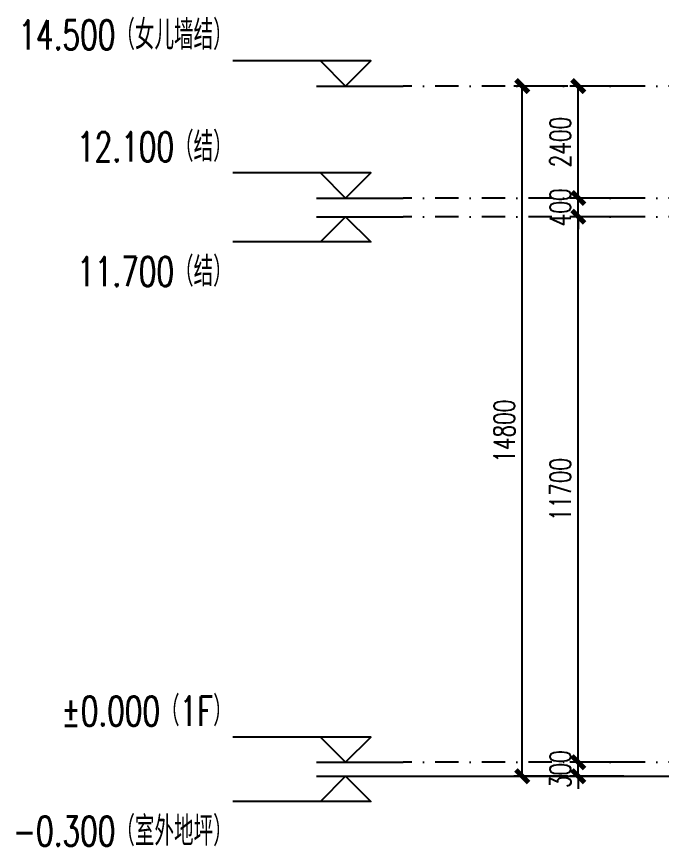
# Model space of a CAD drawing. Extents: x -2072575 to 87763, y -155913 to 742026.
# Drawn here: x -1876761 to -1862943, y 553043 to 570838 of the extents above; entities that cross this region are included whole.
import ezdxf
from ezdxf.enums import TextEntityAlignment as Align

# ---------------------------------------------------------------- set-up
doc = ezdxf.new("R2010")
doc.units = 0
doc.header["$LTSCALE"] = 1000
doc.linetypes.add('DASHDOT', pattern=[1, 0.5, -0.25, 0, -0.25])
doc.linetypes.add('DOT', pattern=[0.25, 0, -0.25])
doc.layers.get('Defpoints').update_dxf_attribs({"color": 210})
for name, color, linetype in [('3符号', 3, 'Continuous'), ('A-AXIS-DP', 126, 'Continuous'), ('AS-WALL', 40, 'Continuous'), ('DIM', 173, 'Continuous'), ('DOT', 8, 'DOT')]:
    doc.layers.add(name, color=color, linetype=linetype)
doc.styles.add('DHTEXT-1', font='romans.shx', dxfattribs={"width": 0.7, "bigfont": 'chinese.shx'})
doc.styles.add('卓越符号', font='ROMANS.shx', dxfattribs={"width": 0.7, "bigfont": 'CHINESE.shx'})
doc.dimstyles.new('ZN180', dxfattribs={"dimscale": 180, "dimtxt": 2.5, "dimasz": 1.5, "dimexe": 1, "dimexo": 2, "dimgap": 0.9, "dimtad": 1, "dimdec": 0, "dimdsep": 46, "dimtxsty": 'DHTEXT-1', "dimblk": 'ARCHTICK', "dimcen": 2.5, "dimclrd": 173, "dimclre": 173, "dimclrt": 7, "dimazin": 2, "dimtfac": 1, "dimtdec": 0, "dimtix": 1, "dimtmove": 2, "dimatfit": 3, "dimfxl": 0, "dimarcsym": 0})

# ---------------------------------------------------------------- blocks, each defined once
blk = doc.blocks.new('_ArchTick')
at = {"color": 0, "linetype": 'ByBlock', "const_width": 0.4}
blk.add_lwpolyline([(-0.5, -0.5), (0.5, 0.5)], dxfattribs=at)
blk = doc.blocks.new('*D73')
at = {"layer": 'Defpoints', "color": 0, "ltscale": 1800, "transparency": 16777216}
for p in [(-4223, 14500), (-2890, 14500), (-2890, -300)]:
    blk.add_point(p, dxfattribs=at)
at = {"layer": 'DIM', "color": 173, "linetype": 'ByBlock', "lineweight": -2, "ltscale": 1800, "transparency": 16777216}
for p, q in [((-3250, 14500), (-4403, 14500)), ((-4223, -300), (-4223, 14500)), ((-3250, -300), (-4403, -300))]:
    blk.add_line(p, q, dxfattribs=at)
at = {"layer": 'DIM', "color": 173, "lineweight": -2, "ltscale": 1800, "transparency": 16777216, "xscale": 270, "yscale": 270, "zscale": 270}
for p, rotation in [((-4223, 14500), 90), ((-4223, -300), 270)]:
    blk.add_blockref('_ArchTick', p, dxfattribs=dict(at, rotation=rotation))
at = {"layer": 'DIM', "color": 7, "ltscale": 1800, "transparency": 16777216, "insert": (-4610, 7100), "char_height": 450, "attachment_point": 5, "rotation": 90, "style": 'DHTEXT-1'}
blk.add_mtext('14800', dxfattribs=at)
blk = doc.blocks.new('*D74')
at = {"layer": 'Defpoints', "color": 0, "ltscale": 1800, "transparency": 16777216}
for p in [(-3023, 0), (-1690, 0), (-1690, -300)]:
    blk.add_point(p, dxfattribs=at)
at = {"layer": 'DIM', "color": 173, "linetype": 'ByBlock', "lineweight": -2, "ltscale": 1800, "transparency": 16777216}
for p, q in [((-3023, 0), (-3023, 270)), ((-2050, 0), (-3203, 0)), ((-3023, -300), (-3023, 0)), ((-2050, -300), (-3203, -300)), ((-3023, -300), (-3023, -570))]:
    blk.add_line(p, q, dxfattribs=at)
at = {"layer": 'DIM', "color": 173, "lineweight": -2, "ltscale": 1800, "transparency": 16777216, "xscale": 270, "yscale": 270, "zscale": 270}
for p, rotation in [((-3023, 0), 270), ((-3023, -300), 90)]:
    blk.add_blockref('_ArchTick', p, dxfattribs=dict(at, rotation=rotation))
at = {"layer": 'DIM', "color": 7, "ltscale": 1800, "transparency": 16777216, "insert": (-3410, -150), "char_height": 450, "attachment_point": 5, "rotation": 90, "style": 'DHTEXT-1'}
blk.add_mtext('300', dxfattribs=at)
blk = doc.blocks.new('*D75')
at = {"layer": 'Defpoints', "color": 0, "ltscale": 1800, "transparency": 16777216}
for p in [(-3023, 11700), (-1690, 11700), (-1690, 0)]:
    blk.add_point(p, dxfattribs=at)
at = {"layer": 'DIM', "color": 173, "linetype": 'ByBlock', "lineweight": -2, "ltscale": 1800, "transparency": 16777216}
for p, q in [((-2050, 11700), (-3203, 11700)), ((-3023, 0), (-3023, 11700)), ((-2050, 0), (-3203, 0))]:
    blk.add_line(p, q, dxfattribs=at)
at = {"layer": 'DIM', "color": 173, "lineweight": -2, "ltscale": 1800, "transparency": 16777216, "xscale": 270, "yscale": 270, "zscale": 270}
for p, rotation in [((-3023, 11700), 90), ((-3023, 0), 270)]:
    blk.add_blockref('_ArchTick', p, dxfattribs=dict(at, rotation=rotation))
at = {"layer": 'DIM', "color": 7, "ltscale": 1800, "transparency": 16777216, "insert": (-3410, 5850), "char_height": 450, "attachment_point": 5, "rotation": 90, "style": 'DHTEXT-1'}
blk.add_mtext('11700', dxfattribs=at)
blk = doc.blocks.new('*D76')
at = {"layer": 'Defpoints', "color": 0, "ltscale": 1800, "transparency": 16777216}
for p in [(-3023, 12100), (-1690, 12100), (-1690, 11700)]:
    blk.add_point(p, dxfattribs=at)
at = {"layer": 'DIM', "color": 173, "linetype": 'ByBlock', "lineweight": -2, "ltscale": 1800, "transparency": 16777216}
for p, q in [((-3023, 12100), (-3023, 12370)), ((-2050, 12100), (-3203, 12100)), ((-3023, 11700), (-3023, 12100)), ((-2050, 11700), (-3203, 11700)), ((-3023, 11700), (-3023, 11430))]:
    blk.add_line(p, q, dxfattribs=at)
at = {"layer": 'DIM', "color": 173, "lineweight": -2, "ltscale": 1800, "transparency": 16777216, "xscale": 270, "yscale": 270, "zscale": 270}
for p, rotation in [((-3023, 12100), 270), ((-3023, 11700), 90)]:
    blk.add_blockref('_ArchTick', p, dxfattribs=dict(at, rotation=rotation))
at = {"layer": 'DIM', "color": 7, "ltscale": 1800, "transparency": 16777216, "insert": (-3410, 11900), "char_height": 450, "attachment_point": 5, "rotation": 90, "style": 'DHTEXT-1'}
blk.add_mtext('400', dxfattribs=at)
blk = doc.blocks.new('*D77')
at = {"layer": 'Defpoints', "color": 0, "ltscale": 1800, "transparency": 16777216}
for p in [(-3023, 14500), (-1690, 14500), (-1690, 12100)]:
    blk.add_point(p, dxfattribs=at)
at = {"layer": 'DIM', "color": 173, "linetype": 'ByBlock', "lineweight": -2, "ltscale": 1800, "transparency": 16777216}
for p, q in [((-2050, 14500), (-3203, 14500)), ((-3023, 12100), (-3023, 14500)), ((-2050, 12100), (-3203, 12100))]:
    blk.add_line(p, q, dxfattribs=at)
at = {"layer": 'DIM', "color": 173, "lineweight": -2, "ltscale": 1800, "transparency": 16777216, "xscale": 270, "yscale": 270, "zscale": 270}
for p, rotation in [((-3023, 14500), 90), ((-3023, 12100), 270)]:
    blk.add_blockref('_ArchTick', p, dxfattribs=dict(at, rotation=rotation))
at = {"layer": 'DIM', "color": 7, "ltscale": 1800, "transparency": 16777216, "insert": (-3410, 13300), "char_height": 450, "attachment_point": 5, "rotation": 90, "style": 'DHTEXT-1'}
blk.add_mtext('2400', dxfattribs=at)
blk = doc.blocks.new('*U226')
at = {"ltscale": 10}
blk.add_line((3.475, 0), (-6.849, 0), dxfattribs=at)
blk.add_lwpolyline([(3, 3), (0, 0), (-3, 3), (13.45, 3)])
at = {"color": 0, "style": '卓越符号', "width": 0.7, "flags": 8}
blk.add_attdef('±0.000', text='', height=3.5, dxfattribs=at).set_placement((13.45, 4.35), align=Align.RIGHT)
blk = doc.blocks.new('*U227')
at = {"ltscale": 10}
blk.add_line((3.475, 0), (-6.849, 0), dxfattribs=at)
blk.add_lwpolyline([(3, -3), (0, 0), (-3, -3), (13.45, -3)])
at = {"color": 0, "style": '卓越符号', "width": 0.7, "flags": 8}
blk.add_attdef('±0.000', text='', height=3.5, dxfattribs=at).set_placement((13.45, -7.85), align=Align.RIGHT)
blk = doc.blocks.new('20250821111658')
at = {"layer": 'DOT', "linetype": 'DASHDOT'}
for p, q in [((97423.1, 14500), (-6775, 14500)), ((97423.1, 12100), (-6775, 12100)), ((97423.1, 11700), (-6775, 11700)), ((97423.1, 0), (-6775, 0))]:
    blk.add_line(p, q, dxfattribs=at)
at = {"layer": '3符号', "color": 7}
ref = blk.add_blockref('*U226', (-8007.9, 14500), dxfattribs=dict(at, xscale=-180, yscale=180, zscale=180))
ref.add_attrib('±0.000', '14.500（女儿墙结）', dxfattribs={"layer": '0', "color": 0, "height": 630, "style": '卓越符号', "width": 0.7}).set_placement((-10428.9, 15283), align=Align.RIGHT)
ref = blk.add_blockref('*U226', (-8007.9, 12100), dxfattribs=dict(at, xscale=-180, yscale=180, zscale=180))
ref.add_attrib('±0.000', '12.100（结）', dxfattribs={"layer": '0', "color": 0, "height": 630, "style": '卓越符号', "width": 0.7}).set_placement((-10428.9, 12883), align=Align.RIGHT)
ref = blk.add_blockref('*U227', (-8007.9, 11700), dxfattribs=dict(at, xscale=-180, yscale=180, zscale=180))
ref.add_attrib('±0.000', '11.700（结）', dxfattribs={"layer": '0', "color": 0, "height": 630, "style": '卓越符号', "width": 0.7}).set_placement((-10428.9, 10207.4), align=Align.RIGHT)
ref = blk.add_blockref('*U226', (-8007.9, 0), dxfattribs=dict(at, xscale=-180, yscale=180, zscale=180))
ref.add_attrib('±0.000', '±0.000（1F）', dxfattribs={"layer": '0', "color": 0, "height": 630, "style": '卓越符号', "width": 0.7}).set_placement((-10428.9, 783), align=Align.RIGHT)
ref = blk.add_blockref('*U227', (-8007.9, -300), dxfattribs=dict(at, xscale=-180, yscale=180, zscale=180))
ref.add_attrib('±0.000', '-0.300（室外地坪）', dxfattribs={"layer": '0', "color": 0, "height": 630, "style": '卓越符号', "width": 0.7}).set_placement((-10428.9, -1792.6), align=Align.RIGHT)
at = {"layer": 'DIM', "ltscale": 1800}
for p1, p2, picture, middle in [((-2890.1, -300), (-2890.1, 14500), '*D73', (-4610.4, 7100)), ((-1690.1, 12100), (-1690.1, 14500), '*D77', (-3410.4, 13300)), ((-1690.1, 11700), (-1690.1, 12100), '*D76', (-3410.4, 11900)), ((-1690.1, 0), (-1690.1, 11700), '*D75', (-3410.4, 5850)), ((-1690.1, -300), (-1690.1, 0), '*D74', (-3410.4, -150))]:
    dim = blk.add_aligned_dim(p1=p1, p2=p2, distance=1333.3, dimstyle='ZN180', dxfattribs=at)
    dim.commit()
    dim.dimension.update_dxf_attribs({"geometry": picture, "text_midpoint": middle})

msp = doc.modelspace()

# ---------------------------------------------------------------- linework, layer by layer
at = {"layer": 'AS-WALL'}
msp.add_line((-1869536.3, 554547.6), (-1763306.3, 554547.6), dxfattribs=at)

# ---------------------------------------------------------------- block references
at = {"layer": 'A-AXIS-DP', "ltscale": 2800}
msp.add_blockref('20250821111658', (-1861701.3, 554847.6), dxfattribs=at)

doc.saveas('drawing.dxf')
